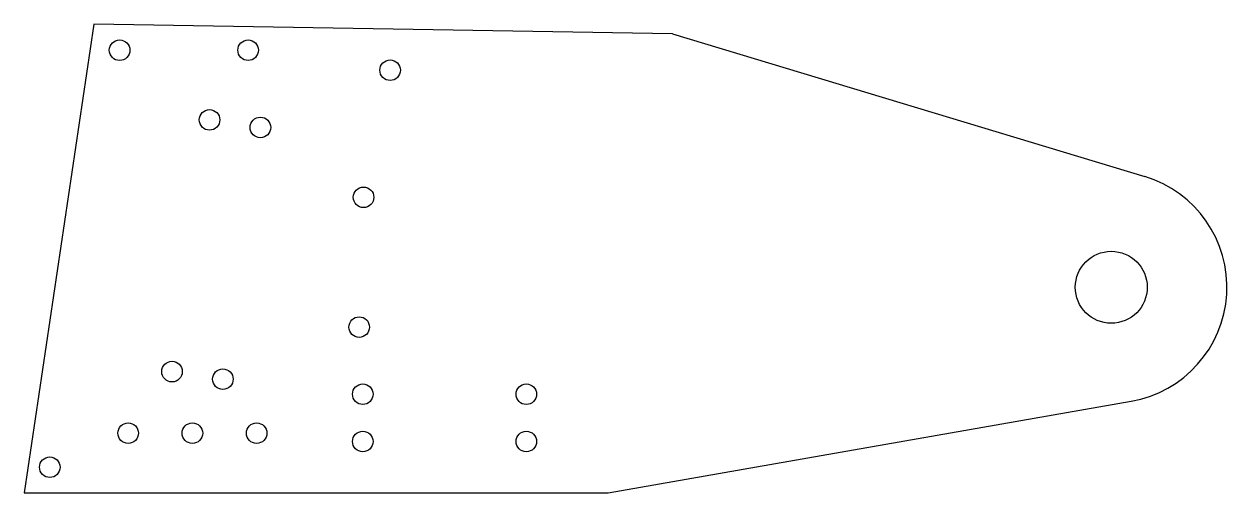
# Model space of a CAD drawing. Extents: x -212 to 22, y -40 to 51.
import ezdxf

# ---------------------------------------------------------------- set-up
doc = ezdxf.new("R2010")
doc.units = 0
doc.layers.add('VISIBLE', color=7, linetype='CONTINUOUS')

msp = doc.modelspace()

# ---------------------------------------------------------------- linework, layer by layer
at = {"layer": 'VISIBLE'}
for p, q in [((-197.93, 51.2), (-211.52, -40)), ((-85.39, 49.3), (-197.93, 51.2)), ((-85.39, 49.3), (6.51, 21.54)), ((-97.91, -40), (3.88, -22.16)), ((-211.52, -40), (-161.52, -40)), ((-161.52, -40), (-97.91, -40))]:
    msp.add_line(p, q, dxfattribs=at)
for centre, radius in [((-192.93, 46.11), 2), ((-167.93, 46.11), 2), ((-140.3, 42.22), 2), ((-175.43, 32.56), 2), ((-165.54, 31.09), 2), ((-145.47, 17.5), 2), ((0, 0), 7), ((-146.32, -7.74), 2), ((-182.73, -16.4), 2), ((-172.84, -17.87), 2), ((-145.62, -20.8), 2), ((-113.81, -20.8), 2), ((-191.27, -28.37), 2), ((-178.77, -28.37), 2), ((-166.27, -28.37), 2), ((-145.62, -30), 2), ((-113.81, -30), 2), ((-206.52, -35), 2)]:
    msp.add_circle(centre, radius, dxfattribs=at)
msp.add_arc((0, 0), 22.5, 279.9394, 73.1908, dxfattribs=at)

doc.saveas('drawing.dxf')
